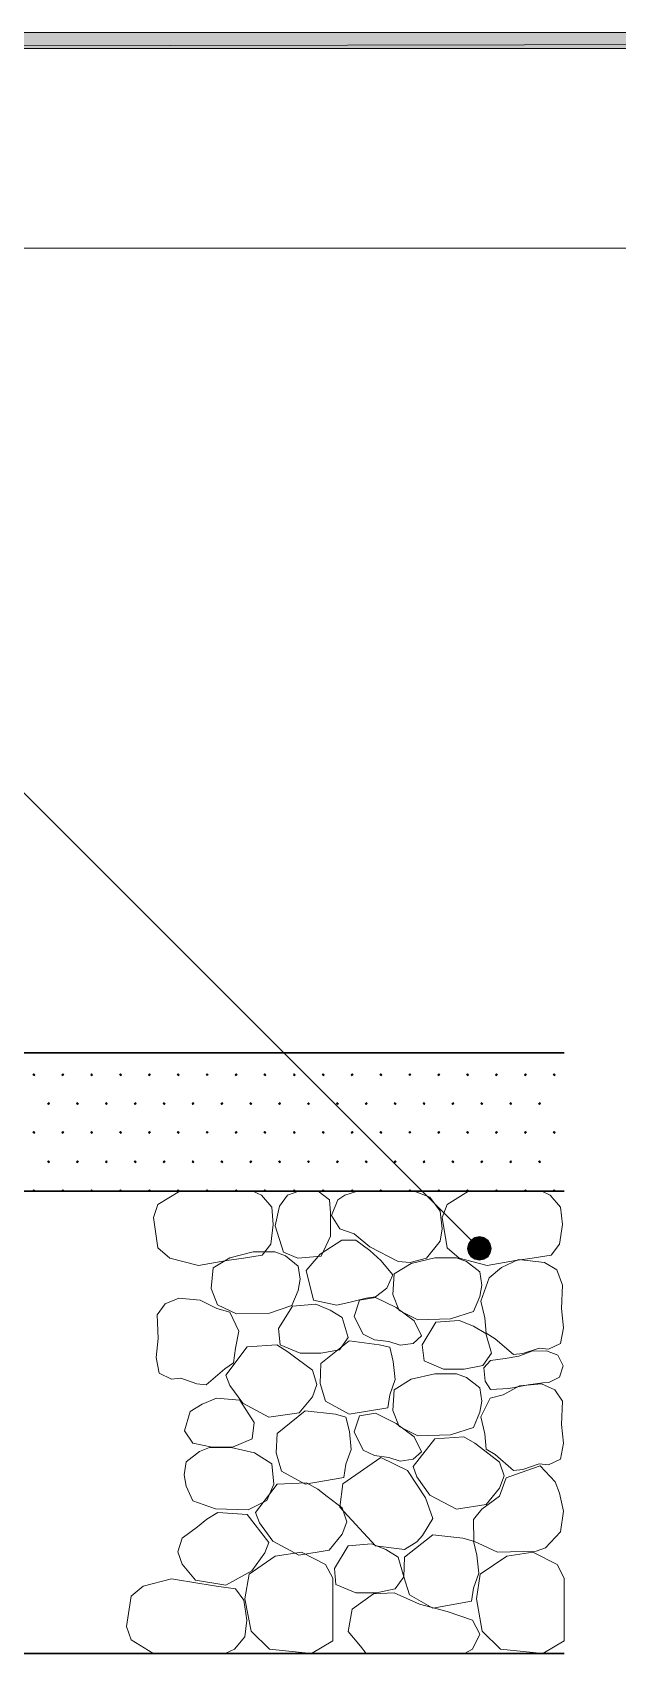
# Model space of a CAD drawing. Header units: millimetres. Extents: x 0 to 420, y 0 to 297.
# Drawn here: x 89.2 to 114.5, y 96.2 to 166.3 of the extents above; entities that cross this region are included whole.
import ezdxf

# ---------------------------------------------------------------- set-up
doc = ezdxf.new("R2010")
doc.units = ezdxf.units.MM

msp = doc.modelspace()

# ---------------------------------------------------------------- hatches: boundary and pattern name
h = msp.add_hatch(color=7)
h.paths.add_polyline_path([(394.166, 165.629), (394.166, 166.328), (26.183, 165.629), (394.166, 165.629)])
h.paths.add_polyline_path([(394.166, 166.328), (26.183, 165.629), (26.183, 166.328), (394.166, 166.328)])
for points in [[(89.302, 121.285), (89.281, 121.264), (89.26, 121.243), (89.281, 121.221), (89.302, 121.2), (89.323, 121.221), (89.345, 121.243), (89.323, 121.264), (89.302, 121.285)], [(90.551, 121.285), (90.53, 121.264), (90.509, 121.243), (90.53, 121.221), (90.551, 121.2), (90.572, 121.221), (90.593, 121.243), (90.572, 121.264), (90.551, 121.285)], [(91.8, 121.285), (91.779, 121.264), (91.758, 121.243), (91.779, 121.221), (91.8, 121.2), (91.821, 121.221), (91.842, 121.243), (91.821, 121.264), (91.8, 121.285)], [(93.049, 121.285), (93.028, 121.264), (93.006, 121.243), (93.028, 121.221), (93.049, 121.2), (93.07, 121.221), (93.091, 121.243), (93.07, 121.264), (93.049, 121.285)], [(94.298, 121.285), (94.276, 121.264), (94.255, 121.243), (94.276, 121.221), (94.298, 121.2), (94.319, 121.221), (94.34, 121.243), (94.319, 121.264), (94.298, 121.285)], [(95.546, 121.285), (95.525, 121.264), (95.504, 121.243), (95.525, 121.221), (95.546, 121.2), (95.568, 121.221), (95.589, 121.243), (95.568, 121.264), (95.546, 121.285)], [(96.795, 121.285), (96.774, 121.264), (96.753, 121.243), (96.774, 121.221), (96.795, 121.2), (96.816, 121.221), (96.837, 121.243), (96.816, 121.264), (96.795, 121.285)], [(98.044, 121.285), (98.023, 121.264), (98.002, 121.243), (98.023, 121.221), (98.044, 121.2), (98.065, 121.221), (98.086, 121.243), (98.065, 121.264), (98.044, 121.285)], [(99.293, 121.285), (99.272, 121.264), (99.251, 121.243), (99.272, 121.221), (99.293, 121.2), (99.314, 121.221), (99.335, 121.243), (99.314, 121.264), (99.293, 121.285)], [(100.563, 121.285), (100.542, 121.264), (100.521, 121.243), (100.542, 121.221), (100.563, 121.2), (100.584, 121.221), (100.605, 121.243), (100.584, 121.264), (100.563, 121.285)], [(101.812, 121.285), (101.791, 121.264), (101.769, 121.243), (101.791, 121.221), (101.812, 121.2), (101.833, 121.221), (101.854, 121.243), (101.833, 121.264), (101.812, 121.285)], [(103.061, 121.285), (103.039, 121.264), (103.018, 121.243), (103.039, 121.221), (103.061, 121.2), (103.082, 121.221), (103.103, 121.243), (103.082, 121.264), (103.061, 121.285)], [(104.309, 121.285), (104.288, 121.264), (104.267, 121.243), (104.288, 121.221), (104.309, 121.2), (104.33, 121.221), (104.352, 121.243), (104.33, 121.264), (104.309, 121.285)], [(105.558, 121.285), (105.537, 121.264), (105.516, 121.243), (105.537, 121.221), (105.558, 121.2), (105.579, 121.221), (105.601, 121.243), (105.579, 121.264), (105.558, 121.285)], [(106.807, 121.285), (106.786, 121.264), (106.765, 121.243), (106.786, 121.221), (106.807, 121.2), (106.828, 121.221), (106.849, 121.243), (106.828, 121.264), (106.807, 121.285)], [(108.056, 121.285), (108.035, 121.264), (108.013, 121.243), (108.035, 121.221), (108.056, 121.2), (108.077, 121.221), (108.098, 121.243), (108.077, 121.264), (108.056, 121.285)], [(109.305, 121.285), (109.284, 121.264), (109.262, 121.243), (109.284, 121.221), (109.305, 121.2), (109.326, 121.221), (109.347, 121.243), (109.326, 121.264), (109.305, 121.285)], [(110.554, 121.285), (110.532, 121.264), (110.511, 121.243), (110.532, 121.221), (110.554, 121.2), (110.575, 121.221), (110.596, 121.243), (110.575, 121.264), (110.554, 121.285)], [(111.802, 121.285), (111.781, 121.264), (111.76, 121.243), (111.781, 121.221), (111.802, 121.2), (111.824, 121.221), (111.845, 121.243), (111.824, 121.264), (111.802, 121.285)], [(89.937, 120.036), (89.916, 120.015), (89.895, 119.994), (89.916, 119.973), (89.937, 119.951), (89.958, 119.973), (89.979, 119.994), (89.958, 120.015), (89.937, 120.036)], [(91.186, 120.036), (91.165, 120.015), (91.144, 119.994), (91.165, 119.973), (91.186, 119.951), (91.207, 119.973), (91.228, 119.994), (91.207, 120.015), (91.186, 120.036)], [(92.435, 120.036), (92.414, 120.015), (92.393, 119.994), (92.414, 119.973), (92.435, 119.951), (92.456, 119.973), (92.477, 119.994), (92.456, 120.015), (92.435, 120.036)], [(93.684, 120.036), (93.662, 120.015), (93.641, 119.994), (93.662, 119.973), (93.684, 119.951), (93.705, 119.973), (93.726, 119.994), (93.705, 120.015), (93.684, 120.036)], [(94.933, 120.036), (94.911, 120.015), (94.89, 119.994), (94.911, 119.973), (94.933, 119.951), (94.954, 119.973), (94.975, 119.994), (94.954, 120.015), (94.933, 120.036)], [(96.181, 120.036), (96.16, 120.015), (96.139, 119.994), (96.16, 119.973), (96.181, 119.951), (96.203, 119.973), (96.224, 119.994), (96.203, 120.015), (96.181, 120.036)], [(97.43, 120.036), (97.409, 120.015), (97.388, 119.994), (97.409, 119.973), (97.43, 119.951), (97.451, 119.973), (97.473, 119.994), (97.451, 120.015), (97.43, 120.036)], [(98.679, 120.036), (98.658, 120.015), (98.637, 119.994), (98.658, 119.973), (98.679, 119.951), (98.7, 119.973), (98.721, 119.994), (98.7, 120.015), (98.679, 120.036)], [(99.928, 120.036), (99.907, 120.015), (99.886, 119.994), (99.907, 119.973), (99.928, 119.951), (99.949, 119.973), (99.97, 119.994), (99.949, 120.015), (99.928, 120.036)], [(101.177, 120.036), (101.155, 120.015), (101.134, 119.994), (101.155, 119.973), (101.177, 119.951), (101.198, 119.973), (101.219, 119.994), (101.198, 120.015), (101.177, 120.036)], [(102.426, 120.036), (102.404, 120.015), (102.383, 119.994), (102.404, 119.973), (102.426, 119.951), (102.447, 119.973), (102.468, 119.994), (102.447, 120.015), (102.426, 120.036)], [(103.674, 120.036), (103.653, 120.015), (103.632, 119.994), (103.653, 119.973), (103.674, 119.951), (103.696, 119.973), (103.717, 119.994), (103.696, 120.015), (103.674, 120.036)], [(104.923, 120.036), (104.902, 120.015), (104.881, 119.994), (104.902, 119.973), (104.923, 119.951), (104.944, 119.973), (104.966, 119.994), (104.944, 120.015), (104.923, 120.036)], [(106.172, 120.036), (106.151, 120.015), (106.13, 119.994), (106.151, 119.973), (106.172, 119.951), (106.193, 119.973), (106.214, 119.994), (106.193, 120.015), (106.172, 120.036)], [(107.421, 120.036), (107.4, 120.015), (107.379, 119.994), (107.4, 119.973), (107.421, 119.951), (107.442, 119.973), (107.463, 119.994), (107.442, 120.015), (107.421, 120.036)], [(108.67, 120.036), (108.649, 120.015), (108.627, 119.994), (108.649, 119.973), (108.67, 119.951), (108.691, 119.973), (108.712, 119.994), (108.691, 120.015), (108.67, 120.036)], [(109.919, 120.036), (109.897, 120.015), (109.876, 119.994), (109.897, 119.973), (109.919, 119.951), (109.94, 119.973), (109.961, 119.994), (109.94, 120.015), (109.919, 120.036)], [(111.167, 120.036), (111.146, 120.015), (111.125, 119.994), (111.146, 119.973), (111.167, 119.951), (111.188, 119.973), (111.21, 119.994), (111.188, 120.015), (111.167, 120.036)], [(89.302, 118.787), (89.281, 118.766), (89.26, 118.745), (89.281, 118.724), (89.302, 118.703), (89.323, 118.724), (89.345, 118.745), (89.323, 118.766), (89.302, 118.787)], [(90.551, 118.787), (90.53, 118.766), (90.509, 118.745), (90.53, 118.724), (90.551, 118.703), (90.572, 118.724), (90.593, 118.745), (90.572, 118.766), (90.551, 118.787)], [(91.8, 118.787), (91.779, 118.766), (91.758, 118.745), (91.779, 118.724), (91.8, 118.703), (91.821, 118.724), (91.842, 118.745), (91.821, 118.766), (91.8, 118.787)], [(93.049, 118.787), (93.028, 118.766), (93.006, 118.745), (93.028, 118.724), (93.049, 118.703), (93.07, 118.724), (93.091, 118.745), (93.07, 118.766), (93.049, 118.787)], [(94.298, 118.787), (94.276, 118.766), (94.255, 118.745), (94.276, 118.724), (94.298, 118.703), (94.319, 118.724), (94.34, 118.745), (94.319, 118.766), (94.298, 118.787)], [(95.546, 118.787), (95.525, 118.766), (95.504, 118.745), (95.525, 118.724), (95.546, 118.703), (95.568, 118.724), (95.589, 118.745), (95.568, 118.766), (95.546, 118.787)], [(96.795, 118.787), (96.774, 118.766), (96.753, 118.745), (96.774, 118.724), (96.795, 118.703), (96.816, 118.724), (96.837, 118.745), (96.816, 118.766), (96.795, 118.787)], [(98.044, 118.787), (98.023, 118.766), (98.002, 118.745), (98.023, 118.724), (98.044, 118.703), (98.065, 118.724), (98.086, 118.745), (98.065, 118.766), (98.044, 118.787)], [(99.293, 118.787), (99.272, 118.766), (99.251, 118.745), (99.272, 118.724), (99.293, 118.703), (99.314, 118.724), (99.335, 118.745), (99.314, 118.766), (99.293, 118.787)], [(100.563, 118.787), (100.542, 118.766), (100.521, 118.745), (100.542, 118.724), (100.563, 118.703), (100.584, 118.724), (100.605, 118.745), (100.584, 118.766), (100.563, 118.787)], [(101.812, 118.787), (101.791, 118.766), (101.769, 118.745), (101.791, 118.724), (101.812, 118.703), (101.833, 118.724), (101.854, 118.745), (101.833, 118.766), (101.812, 118.787)], [(103.061, 118.787), (103.039, 118.766), (103.018, 118.745), (103.039, 118.724), (103.061, 118.703), (103.082, 118.724), (103.103, 118.745), (103.082, 118.766), (103.061, 118.787)], [(104.309, 118.787), (104.288, 118.766), (104.267, 118.745), (104.288, 118.724), (104.309, 118.703), (104.33, 118.724), (104.352, 118.745), (104.33, 118.766), (104.309, 118.787)], [(105.558, 118.787), (105.537, 118.766), (105.516, 118.745), (105.537, 118.724), (105.558, 118.703), (105.579, 118.724), (105.601, 118.745), (105.579, 118.766), (105.558, 118.787)], [(106.807, 118.787), (106.786, 118.766), (106.765, 118.745), (106.786, 118.724), (106.807, 118.703), (106.828, 118.724), (106.849, 118.745), (106.828, 118.766), (106.807, 118.787)], [(108.056, 118.787), (108.035, 118.766), (108.013, 118.745), (108.035, 118.724), (108.056, 118.703), (108.077, 118.724), (108.098, 118.745), (108.077, 118.766), (108.056, 118.787)], [(109.305, 118.787), (109.284, 118.766), (109.262, 118.745), (109.284, 118.724), (109.305, 118.703), (109.326, 118.724), (109.347, 118.745), (109.326, 118.766), (109.305, 118.787)], [(110.554, 118.787), (110.532, 118.766), (110.511, 118.745), (110.532, 118.724), (110.554, 118.703), (110.575, 118.724), (110.596, 118.745), (110.575, 118.766), (110.554, 118.787)], [(111.802, 118.787), (111.781, 118.766), (111.76, 118.745), (111.781, 118.724), (111.802, 118.703), (111.824, 118.724), (111.845, 118.745), (111.824, 118.766), (111.802, 118.787)], [(89.937, 117.517), (89.916, 117.496), (89.895, 117.475), (89.916, 117.454), (89.937, 117.433), (89.958, 117.454), (89.979, 117.475), (89.958, 117.496), (89.937, 117.517)], [(91.186, 117.517), (91.165, 117.496), (91.144, 117.475), (91.165, 117.454), (91.186, 117.433), (91.207, 117.454), (91.228, 117.475), (91.207, 117.496), (91.186, 117.517)], [(92.435, 117.517), (92.414, 117.496), (92.393, 117.475), (92.414, 117.454), (92.435, 117.433), (92.456, 117.454), (92.477, 117.475), (92.456, 117.496), (92.435, 117.517)], [(93.684, 117.517), (93.662, 117.496), (93.641, 117.475), (93.662, 117.454), (93.684, 117.433), (93.705, 117.454), (93.726, 117.475), (93.705, 117.496), (93.684, 117.517)], [(94.933, 117.517), (94.911, 117.496), (94.89, 117.475), (94.911, 117.454), (94.933, 117.433), (94.954, 117.454), (94.975, 117.475), (94.954, 117.496), (94.933, 117.517)], [(96.181, 117.517), (96.16, 117.496), (96.139, 117.475), (96.16, 117.454), (96.181, 117.433), (96.203, 117.454), (96.224, 117.475), (96.203, 117.496), (96.181, 117.517)], [(97.43, 117.517), (97.409, 117.496), (97.388, 117.475), (97.409, 117.454), (97.43, 117.433), (97.451, 117.454), (97.473, 117.475), (97.451, 117.496), (97.43, 117.517)], [(98.679, 117.517), (98.658, 117.496), (98.637, 117.475), (98.658, 117.454), (98.679, 117.433), (98.7, 117.454), (98.721, 117.475), (98.7, 117.496), (98.679, 117.517)], [(99.928, 117.517), (99.907, 117.496), (99.886, 117.475), (99.907, 117.454), (99.928, 117.433), (99.949, 117.454), (99.97, 117.475), (99.949, 117.496), (99.928, 117.517)], [(101.177, 117.517), (101.155, 117.496), (101.134, 117.475), (101.155, 117.454), (101.177, 117.433), (101.198, 117.454), (101.219, 117.475), (101.198, 117.496), (101.177, 117.517)], [(102.426, 117.517), (102.404, 117.496), (102.383, 117.475), (102.404, 117.454), (102.426, 117.433), (102.447, 117.454), (102.468, 117.475), (102.447, 117.496), (102.426, 117.517)], [(103.674, 117.517), (103.653, 117.496), (103.632, 117.475), (103.653, 117.454), (103.674, 117.433), (103.696, 117.454), (103.717, 117.475), (103.696, 117.496), (103.674, 117.517)], [(104.923, 117.517), (104.902, 117.496), (104.881, 117.475), (104.902, 117.454), (104.923, 117.433), (104.944, 117.454), (104.966, 117.475), (104.944, 117.496), (104.923, 117.517)], [(106.172, 117.517), (106.151, 117.496), (106.13, 117.475), (106.151, 117.454), (106.172, 117.433), (106.193, 117.454), (106.214, 117.475), (106.193, 117.496), (106.172, 117.517)], [(107.421, 117.517), (107.4, 117.496), (107.379, 117.475), (107.4, 117.454), (107.421, 117.433), (107.442, 117.454), (107.463, 117.475), (107.442, 117.496), (107.421, 117.517)], [(108.67, 117.517), (108.649, 117.496), (108.627, 117.475), (108.649, 117.454), (108.67, 117.433), (108.691, 117.454), (108.712, 117.475), (108.691, 117.496), (108.67, 117.517)], [(109.919, 117.517), (109.897, 117.496), (109.876, 117.475), (109.897, 117.454), (109.919, 117.433), (109.94, 117.454), (109.961, 117.475), (109.94, 117.496), (109.919, 117.517)], [(111.167, 117.517), (111.146, 117.496), (111.125, 117.475), (111.146, 117.454), (111.167, 117.433), (111.188, 117.454), (111.21, 117.475), (111.188, 117.496), (111.167, 117.517)], [(89.302, 116.268), (89.281, 116.247), (89.26, 116.226), (89.281, 116.205), (89.302, 116.184), (89.323, 116.205), (89.345, 116.226), (89.323, 116.247), (89.302, 116.268)], [(90.551, 116.268), (90.53, 116.247), (90.509, 116.226), (90.53, 116.205), (90.551, 116.184), (90.572, 116.205), (90.593, 116.226), (90.572, 116.247), (90.551, 116.268)], [(91.8, 116.268), (91.779, 116.247), (91.758, 116.226), (91.779, 116.205), (91.8, 116.184), (91.821, 116.205), (91.842, 116.226), (91.821, 116.247), (91.8, 116.268)], [(93.049, 116.268), (93.028, 116.247), (93.006, 116.226), (93.028, 116.205), (93.049, 116.184), (93.07, 116.205), (93.091, 116.226), (93.07, 116.247), (93.049, 116.268)], [(94.298, 116.268), (94.276, 116.247), (94.255, 116.226), (94.276, 116.205), (94.298, 116.184), (94.319, 116.205), (94.34, 116.226), (94.319, 116.247), (94.298, 116.268)], [(95.546, 116.268), (95.525, 116.247), (95.504, 116.226), (95.525, 116.205), (95.546, 116.184), (95.568, 116.205), (95.589, 116.226), (95.568, 116.247), (95.546, 116.268)], [(96.795, 116.268), (96.774, 116.247), (96.753, 116.226), (96.774, 116.205), (96.795, 116.184), (96.816, 116.205), (96.837, 116.226), (96.816, 116.247), (96.795, 116.268)], [(98.044, 116.268), (98.023, 116.247), (98.002, 116.226), (98.023, 116.205), (98.044, 116.184), (98.065, 116.205), (98.086, 116.226), (98.065, 116.247), (98.044, 116.268)], [(99.293, 116.268), (99.272, 116.247), (99.251, 116.226), (99.272, 116.205), (99.293, 116.184), (99.314, 116.205), (99.335, 116.226), (99.314, 116.247), (99.293, 116.268)], [(100.563, 116.268), (100.542, 116.247), (100.521, 116.226), (100.542, 116.205), (100.563, 116.184), (100.584, 116.205), (100.605, 116.226), (100.584, 116.247), (100.563, 116.268)], [(101.812, 116.268), (101.791, 116.247), (101.769, 116.226), (101.791, 116.205), (101.812, 116.184), (101.833, 116.205), (101.854, 116.226), (101.833, 116.247), (101.812, 116.268)], [(103.061, 116.268), (103.039, 116.247), (103.018, 116.226), (103.039, 116.205), (103.061, 116.184), (103.082, 116.205), (103.103, 116.226), (103.082, 116.247), (103.061, 116.268)], [(104.309, 116.268), (104.288, 116.247), (104.267, 116.226), (104.288, 116.205), (104.309, 116.184), (104.33, 116.205), (104.352, 116.226), (104.33, 116.247), (104.309, 116.268)], [(105.558, 116.268), (105.537, 116.247), (105.516, 116.226), (105.537, 116.205), (105.558, 116.184), (105.579, 116.205), (105.601, 116.226), (105.579, 116.247), (105.558, 116.268)], [(106.807, 116.268), (106.786, 116.247), (106.765, 116.226), (106.786, 116.205), (106.807, 116.184), (106.828, 116.205), (106.849, 116.226), (106.828, 116.247), (106.807, 116.268)], [(108.056, 116.268), (108.035, 116.247), (108.013, 116.226), (108.035, 116.205), (108.056, 116.184), (108.077, 116.205), (108.098, 116.226), (108.077, 116.247), (108.056, 116.268)], [(109.305, 116.268), (109.284, 116.247), (109.262, 116.226), (109.284, 116.205), (109.305, 116.184), (109.326, 116.205), (109.347, 116.226), (109.326, 116.247), (109.305, 116.268)], [(110.554, 116.268), (110.532, 116.247), (110.511, 116.226), (110.532, 116.205), (110.554, 116.184), (110.575, 116.205), (110.596, 116.226), (110.575, 116.247), (110.554, 116.268)], [(111.802, 116.268), (111.781, 116.247), (111.76, 116.226), (111.781, 116.205), (111.802, 116.184), (111.824, 116.205), (111.845, 116.226), (111.824, 116.247), (111.802, 116.268)], [(108.373, 113.263), (108.564, 113.221), (108.564, 113.729), (108.373, 113.263)]]:
    msp.add_hatch(color=7).paths.add_polyline_path(points)
h = msp.add_hatch(color=7)
h.paths.add_polyline_path([(108.373, 114.194), (108.204, 114.088), (108.564, 113.729), (108.373, 114.194)])
h.paths.add_polyline_path([(108.204, 114.088), (108.564, 113.729), (108.098, 113.919), (108.204, 114.088)])
h.paths.add_polyline_path([(108.564, 113.729), (108.098, 113.919), (108.056, 113.729), (108.564, 113.729)])
h = msp.add_hatch(color=7)
h.paths.add_polyline_path([(108.056, 113.729), (108.098, 113.538), (108.564, 113.729), (108.056, 113.729)])
h.paths.add_polyline_path([(108.098, 113.538), (108.564, 113.729), (108.204, 113.369), (108.098, 113.538)])
h.paths.add_polyline_path([(108.564, 113.729), (108.204, 113.369), (108.373, 113.263), (108.564, 113.729)])
h = msp.add_hatch(color=7)
h.paths.add_polyline_path([(108.924, 114.088), (108.754, 114.194), (108.564, 113.729), (108.924, 114.088)])
h.paths.add_polyline_path([(108.754, 114.194), (108.564, 113.729), (108.564, 114.237), (108.754, 114.194)])
h.paths.add_polyline_path([(108.564, 113.729), (108.564, 114.237), (108.373, 114.194), (108.564, 113.729)])
h = msp.add_hatch(color=7)
h.paths.add_polyline_path([(109.029, 113.538), (109.072, 113.729), (108.564, 113.729), (109.029, 113.538)])
h.paths.add_polyline_path([(109.072, 113.729), (108.564, 113.729), (109.029, 113.919), (109.072, 113.729)])
h.paths.add_polyline_path([(108.564, 113.729), (109.029, 113.919), (108.924, 114.088), (108.564, 113.729)])
h = msp.add_hatch(color=7)
h.paths.add_polyline_path([(108.564, 113.221), (108.754, 113.263), (108.564, 113.729), (108.564, 113.221)])
h.paths.add_polyline_path([(108.754, 113.263), (108.564, 113.729), (108.924, 113.369), (108.754, 113.263)])
h.paths.add_polyline_path([(108.564, 113.729), (108.924, 113.369), (109.029, 113.538), (108.564, 113.729)])

# ---------------------------------------------------------------- linework, layer by layer
at = {"lineweight": 0}
for points in [[(394.166, 165.629), (394.166, 166.328), (26.183, 165.629)], [(394.166, 166.328), (26.183, 165.629), (26.183, 166.328)], [(89.302, 121.285), (89.281, 121.264), (89.26, 121.243), (89.281, 121.221), (89.302, 121.2), (89.323, 121.221), (89.345, 121.243), (89.323, 121.264)], [(90.551, 121.285), (90.53, 121.264), (90.509, 121.243), (90.53, 121.221), (90.551, 121.2), (90.572, 121.221), (90.593, 121.243), (90.572, 121.264)], [(91.8, 121.285), (91.779, 121.264), (91.758, 121.243), (91.779, 121.221), (91.8, 121.2), (91.821, 121.221), (91.842, 121.243), (91.821, 121.264)], [(93.049, 121.285), (93.028, 121.264), (93.006, 121.243), (93.028, 121.221), (93.049, 121.2), (93.07, 121.221), (93.091, 121.243), (93.07, 121.264)], [(94.298, 121.285), (94.276, 121.264), (94.255, 121.243), (94.276, 121.221), (94.298, 121.2), (94.319, 121.221), (94.34, 121.243), (94.319, 121.264)], [(95.546, 121.285), (95.525, 121.264), (95.504, 121.243), (95.525, 121.221), (95.546, 121.2), (95.568, 121.221), (95.589, 121.243), (95.568, 121.264)], [(96.795, 121.285), (96.774, 121.264), (96.753, 121.243), (96.774, 121.221), (96.795, 121.2), (96.816, 121.221), (96.837, 121.243), (96.816, 121.264)], [(98.044, 121.285), (98.023, 121.264), (98.002, 121.243), (98.023, 121.221), (98.044, 121.2), (98.065, 121.221), (98.086, 121.243), (98.065, 121.264)], [(99.293, 121.285), (99.272, 121.264), (99.251, 121.243), (99.272, 121.221), (99.293, 121.2), (99.314, 121.221), (99.335, 121.243), (99.314, 121.264)], [(100.563, 121.285), (100.542, 121.264), (100.521, 121.243), (100.542, 121.221), (100.563, 121.2), (100.584, 121.221), (100.605, 121.243), (100.584, 121.264)], [(101.812, 121.285), (101.791, 121.264), (101.769, 121.243), (101.791, 121.221), (101.812, 121.2), (101.833, 121.221), (101.854, 121.243), (101.833, 121.264)], [(103.061, 121.285), (103.039, 121.264), (103.018, 121.243), (103.039, 121.221), (103.061, 121.2), (103.082, 121.221), (103.103, 121.243), (103.082, 121.264)], [(104.309, 121.285), (104.288, 121.264), (104.267, 121.243), (104.288, 121.221), (104.309, 121.2), (104.33, 121.221), (104.352, 121.243), (104.33, 121.264)], [(105.558, 121.285), (105.537, 121.264), (105.516, 121.243), (105.537, 121.221), (105.558, 121.2), (105.579, 121.221), (105.601, 121.243), (105.579, 121.264)], [(106.807, 121.285), (106.786, 121.264), (106.765, 121.243), (106.786, 121.221), (106.807, 121.2), (106.828, 121.221), (106.849, 121.243), (106.828, 121.264)], [(108.056, 121.285), (108.035, 121.264), (108.013, 121.243), (108.035, 121.221), (108.056, 121.2), (108.077, 121.221), (108.098, 121.243), (108.077, 121.264)], [(109.305, 121.285), (109.284, 121.264), (109.262, 121.243), (109.284, 121.221), (109.305, 121.2), (109.326, 121.221), (109.347, 121.243), (109.326, 121.264)], [(110.554, 121.285), (110.532, 121.264), (110.511, 121.243), (110.532, 121.221), (110.554, 121.2), (110.575, 121.221), (110.596, 121.243), (110.575, 121.264)], [(111.802, 121.285), (111.781, 121.264), (111.76, 121.243), (111.781, 121.221), (111.802, 121.2), (111.824, 121.221), (111.845, 121.243), (111.824, 121.264)], [(89.937, 120.036), (89.916, 120.015), (89.895, 119.994), (89.916, 119.973), (89.937, 119.951), (89.958, 119.973), (89.979, 119.994), (89.958, 120.015)], [(91.186, 120.036), (91.165, 120.015), (91.144, 119.994), (91.165, 119.973), (91.186, 119.951), (91.207, 119.973), (91.228, 119.994), (91.207, 120.015)], [(92.435, 120.036), (92.414, 120.015), (92.393, 119.994), (92.414, 119.973), (92.435, 119.951), (92.456, 119.973), (92.477, 119.994), (92.456, 120.015)], [(93.684, 120.036), (93.662, 120.015), (93.641, 119.994), (93.662, 119.973), (93.684, 119.951), (93.705, 119.973), (93.726, 119.994), (93.705, 120.015)], [(94.933, 120.036), (94.911, 120.015), (94.89, 119.994), (94.911, 119.973), (94.933, 119.951), (94.954, 119.973), (94.975, 119.994), (94.954, 120.015)], [(96.181, 120.036), (96.16, 120.015), (96.139, 119.994), (96.16, 119.973), (96.181, 119.951), (96.203, 119.973), (96.224, 119.994), (96.203, 120.015)], [(97.43, 120.036), (97.409, 120.015), (97.388, 119.994), (97.409, 119.973), (97.43, 119.951), (97.451, 119.973), (97.473, 119.994), (97.451, 120.015)], [(98.679, 120.036), (98.658, 120.015), (98.637, 119.994), (98.658, 119.973), (98.679, 119.951), (98.7, 119.973), (98.721, 119.994), (98.7, 120.015)], [(99.928, 120.036), (99.907, 120.015), (99.886, 119.994), (99.907, 119.973), (99.928, 119.951), (99.949, 119.973), (99.97, 119.994), (99.949, 120.015)], [(101.177, 120.036), (101.155, 120.015), (101.134, 119.994), (101.155, 119.973), (101.177, 119.951), (101.198, 119.973), (101.219, 119.994), (101.198, 120.015)], [(102.426, 120.036), (102.404, 120.015), (102.383, 119.994), (102.404, 119.973), (102.426, 119.951), (102.447, 119.973), (102.468, 119.994), (102.447, 120.015)], [(103.674, 120.036), (103.653, 120.015), (103.632, 119.994), (103.653, 119.973), (103.674, 119.951), (103.696, 119.973), (103.717, 119.994), (103.696, 120.015)], [(104.923, 120.036), (104.902, 120.015), (104.881, 119.994), (104.902, 119.973), (104.923, 119.951), (104.944, 119.973), (104.966, 119.994), (104.944, 120.015)], [(106.172, 120.036), (106.151, 120.015), (106.13, 119.994), (106.151, 119.973), (106.172, 119.951), (106.193, 119.973), (106.214, 119.994), (106.193, 120.015)], [(107.421, 120.036), (107.4, 120.015), (107.379, 119.994), (107.4, 119.973), (107.421, 119.951), (107.442, 119.973), (107.463, 119.994), (107.442, 120.015)], [(108.67, 120.036), (108.649, 120.015), (108.627, 119.994), (108.649, 119.973), (108.67, 119.951), (108.691, 119.973), (108.712, 119.994), (108.691, 120.015)], [(109.919, 120.036), (109.897, 120.015), (109.876, 119.994), (109.897, 119.973), (109.919, 119.951), (109.94, 119.973), (109.961, 119.994), (109.94, 120.015)], [(111.167, 120.036), (111.146, 120.015), (111.125, 119.994), (111.146, 119.973), (111.167, 119.951), (111.188, 119.973), (111.21, 119.994), (111.188, 120.015)], [(89.302, 118.787), (89.281, 118.766), (89.26, 118.745), (89.281, 118.724), (89.302, 118.703), (89.323, 118.724), (89.345, 118.745), (89.323, 118.766)], [(90.551, 118.787), (90.53, 118.766), (90.509, 118.745), (90.53, 118.724), (90.551, 118.703), (90.572, 118.724), (90.593, 118.745), (90.572, 118.766)], [(91.8, 118.787), (91.779, 118.766), (91.758, 118.745), (91.779, 118.724), (91.8, 118.703), (91.821, 118.724), (91.842, 118.745), (91.821, 118.766)], [(93.049, 118.787), (93.028, 118.766), (93.006, 118.745), (93.028, 118.724), (93.049, 118.703), (93.07, 118.724), (93.091, 118.745), (93.07, 118.766)], [(94.298, 118.787), (94.276, 118.766), (94.255, 118.745), (94.276, 118.724), (94.298, 118.703), (94.319, 118.724), (94.34, 118.745), (94.319, 118.766)], [(95.546, 118.787), (95.525, 118.766), (95.504, 118.745), (95.525, 118.724), (95.546, 118.703), (95.568, 118.724), (95.589, 118.745), (95.568, 118.766)], [(96.795, 118.787), (96.774, 118.766), (96.753, 118.745), (96.774, 118.724), (96.795, 118.703), (96.816, 118.724), (96.837, 118.745), (96.816, 118.766)], [(98.044, 118.787), (98.023, 118.766), (98.002, 118.745), (98.023, 118.724), (98.044, 118.703), (98.065, 118.724), (98.086, 118.745), (98.065, 118.766)], [(99.293, 118.787), (99.272, 118.766), (99.251, 118.745), (99.272, 118.724), (99.293, 118.703), (99.314, 118.724), (99.335, 118.745), (99.314, 118.766)], [(100.563, 118.787), (100.542, 118.766), (100.521, 118.745), (100.542, 118.724), (100.563, 118.703), (100.584, 118.724), (100.605, 118.745), (100.584, 118.766)], [(101.812, 118.787), (101.791, 118.766), (101.769, 118.745), (101.791, 118.724), (101.812, 118.703), (101.833, 118.724), (101.854, 118.745), (101.833, 118.766)], [(103.061, 118.787), (103.039, 118.766), (103.018, 118.745), (103.039, 118.724), (103.061, 118.703), (103.082, 118.724), (103.103, 118.745), (103.082, 118.766)], [(104.309, 118.787), (104.288, 118.766), (104.267, 118.745), (104.288, 118.724), (104.309, 118.703), (104.33, 118.724), (104.352, 118.745), (104.33, 118.766)], [(105.558, 118.787), (105.537, 118.766), (105.516, 118.745), (105.537, 118.724), (105.558, 118.703), (105.579, 118.724), (105.601, 118.745), (105.579, 118.766)], [(106.807, 118.787), (106.786, 118.766), (106.765, 118.745), (106.786, 118.724), (106.807, 118.703), (106.828, 118.724), (106.849, 118.745), (106.828, 118.766)], [(108.056, 118.787), (108.035, 118.766), (108.013, 118.745), (108.035, 118.724), (108.056, 118.703), (108.077, 118.724), (108.098, 118.745), (108.077, 118.766)], [(109.305, 118.787), (109.284, 118.766), (109.262, 118.745), (109.284, 118.724), (109.305, 118.703), (109.326, 118.724), (109.347, 118.745), (109.326, 118.766)], [(110.554, 118.787), (110.532, 118.766), (110.511, 118.745), (110.532, 118.724), (110.554, 118.703), (110.575, 118.724), (110.596, 118.745), (110.575, 118.766)], [(111.802, 118.787), (111.781, 118.766), (111.76, 118.745), (111.781, 118.724), (111.802, 118.703), (111.824, 118.724), (111.845, 118.745), (111.824, 118.766)], [(89.937, 117.517), (89.916, 117.496), (89.895, 117.475), (89.916, 117.454), (89.937, 117.433), (89.958, 117.454), (89.979, 117.475), (89.958, 117.496)], [(91.186, 117.517), (91.165, 117.496), (91.144, 117.475), (91.165, 117.454), (91.186, 117.433), (91.207, 117.454), (91.228, 117.475), (91.207, 117.496)], [(92.435, 117.517), (92.414, 117.496), (92.393, 117.475), (92.414, 117.454), (92.435, 117.433), (92.456, 117.454), (92.477, 117.475), (92.456, 117.496)], [(93.684, 117.517), (93.662, 117.496), (93.641, 117.475), (93.662, 117.454), (93.684, 117.433), (93.705, 117.454), (93.726, 117.475), (93.705, 117.496)], [(94.933, 117.517), (94.911, 117.496), (94.89, 117.475), (94.911, 117.454), (94.933, 117.433), (94.954, 117.454), (94.975, 117.475), (94.954, 117.496)], [(96.181, 117.517), (96.16, 117.496), (96.139, 117.475), (96.16, 117.454), (96.181, 117.433), (96.203, 117.454), (96.224, 117.475), (96.203, 117.496)], [(97.43, 117.517), (97.409, 117.496), (97.388, 117.475), (97.409, 117.454), (97.43, 117.433), (97.451, 117.454), (97.473, 117.475), (97.451, 117.496)], [(98.679, 117.517), (98.658, 117.496), (98.637, 117.475), (98.658, 117.454), (98.679, 117.433), (98.7, 117.454), (98.721, 117.475), (98.7, 117.496)], [(99.928, 117.517), (99.907, 117.496), (99.886, 117.475), (99.907, 117.454), (99.928, 117.433), (99.949, 117.454), (99.97, 117.475), (99.949, 117.496)], [(101.177, 117.517), (101.155, 117.496), (101.134, 117.475), (101.155, 117.454), (101.177, 117.433), (101.198, 117.454), (101.219, 117.475), (101.198, 117.496)], [(102.426, 117.517), (102.404, 117.496), (102.383, 117.475), (102.404, 117.454), (102.426, 117.433), (102.447, 117.454), (102.468, 117.475), (102.447, 117.496)], [(103.674, 117.517), (103.653, 117.496), (103.632, 117.475), (103.653, 117.454), (103.674, 117.433), (103.696, 117.454), (103.717, 117.475), (103.696, 117.496)], [(104.923, 117.517), (104.902, 117.496), (104.881, 117.475), (104.902, 117.454), (104.923, 117.433), (104.944, 117.454), (104.966, 117.475), (104.944, 117.496)], [(106.172, 117.517), (106.151, 117.496), (106.13, 117.475), (106.151, 117.454), (106.172, 117.433), (106.193, 117.454), (106.214, 117.475), (106.193, 117.496)], [(107.421, 117.517), (107.4, 117.496), (107.379, 117.475), (107.4, 117.454), (107.421, 117.433), (107.442, 117.454), (107.463, 117.475), (107.442, 117.496)], [(108.67, 117.517), (108.649, 117.496), (108.627, 117.475), (108.649, 117.454), (108.67, 117.433), (108.691, 117.454), (108.712, 117.475), (108.691, 117.496)], [(109.919, 117.517), (109.897, 117.496), (109.876, 117.475), (109.897, 117.454), (109.919, 117.433), (109.94, 117.454), (109.961, 117.475), (109.94, 117.496)], [(111.167, 117.517), (111.146, 117.496), (111.125, 117.475), (111.146, 117.454), (111.167, 117.433), (111.188, 117.454), (111.21, 117.475), (111.188, 117.496)], [(89.302, 116.268), (89.281, 116.247), (89.26, 116.226), (89.281, 116.205), (89.302, 116.184), (89.323, 116.205), (89.345, 116.226), (89.323, 116.247)], [(90.551, 116.268), (90.53, 116.247), (90.509, 116.226), (90.53, 116.205), (90.551, 116.184), (90.572, 116.205), (90.593, 116.226), (90.572, 116.247)], [(91.8, 116.268), (91.779, 116.247), (91.758, 116.226), (91.779, 116.205), (91.8, 116.184), (91.821, 116.205), (91.842, 116.226), (91.821, 116.247)], [(93.049, 116.268), (93.028, 116.247), (93.006, 116.226), (93.028, 116.205), (93.049, 116.184), (93.07, 116.205), (93.091, 116.226), (93.07, 116.247)], [(94.298, 116.268), (94.276, 116.247), (94.255, 116.226), (94.276, 116.205), (94.298, 116.184), (94.319, 116.205), (94.34, 116.226), (94.319, 116.247)], [(95.546, 116.268), (95.525, 116.247), (95.504, 116.226), (95.525, 116.205), (95.546, 116.184), (95.568, 116.205), (95.589, 116.226), (95.568, 116.247)], [(96.795, 116.268), (96.774, 116.247), (96.753, 116.226), (96.774, 116.205), (96.795, 116.184), (96.816, 116.205), (96.837, 116.226), (96.816, 116.247)], [(98.044, 116.268), (98.023, 116.247), (98.002, 116.226), (98.023, 116.205), (98.044, 116.184), (98.065, 116.205), (98.086, 116.226), (98.065, 116.247)], [(99.293, 116.268), (99.272, 116.247), (99.251, 116.226), (99.272, 116.205), (99.293, 116.184), (99.314, 116.205), (99.335, 116.226), (99.314, 116.247)], [(100.563, 116.268), (100.542, 116.247), (100.521, 116.226), (100.542, 116.205), (100.563, 116.184), (100.584, 116.205), (100.605, 116.226), (100.584, 116.247)], [(101.812, 116.268), (101.791, 116.247), (101.769, 116.226), (101.791, 116.205), (101.812, 116.184), (101.833, 116.205), (101.854, 116.226), (101.833, 116.247)], [(103.061, 116.268), (103.039, 116.247), (103.018, 116.226), (103.039, 116.205), (103.061, 116.184), (103.082, 116.205), (103.103, 116.226), (103.082, 116.247)], [(104.309, 116.268), (104.288, 116.247), (104.267, 116.226), (104.288, 116.205), (104.309, 116.184), (104.33, 116.205), (104.352, 116.226), (104.33, 116.247)], [(105.558, 116.268), (105.537, 116.247), (105.516, 116.226), (105.537, 116.205), (105.558, 116.184), (105.579, 116.205), (105.601, 116.226), (105.579, 116.247)], [(106.807, 116.268), (106.786, 116.247), (106.765, 116.226), (106.786, 116.205), (106.807, 116.184), (106.828, 116.205), (106.849, 116.226), (106.828, 116.247)], [(108.056, 116.268), (108.035, 116.247), (108.013, 116.226), (108.035, 116.205), (108.056, 116.184), (108.077, 116.205), (108.098, 116.226), (108.077, 116.247)], [(109.305, 116.268), (109.284, 116.247), (109.262, 116.226), (109.284, 116.205), (109.305, 116.184), (109.326, 116.205), (109.347, 116.226), (109.326, 116.247)], [(110.554, 116.268), (110.532, 116.247), (110.511, 116.226), (110.532, 116.205), (110.554, 116.184), (110.575, 116.205), (110.596, 116.226), (110.575, 116.247)], [(111.802, 116.268), (111.781, 116.247), (111.76, 116.226), (111.781, 116.205), (111.802, 116.184), (111.824, 116.205), (111.845, 116.226), (111.824, 116.247)], [(108.564, 113.729), (108.098, 113.919), (108.056, 113.729)], [(108.056, 113.729), (108.098, 113.538), (108.564, 113.729)], [(108.204, 114.088), (108.564, 113.729), (108.098, 113.919)], [(108.098, 113.538), (108.564, 113.729), (108.204, 113.369)], [(108.373, 114.194), (108.204, 114.088), (108.564, 113.729)], [(108.564, 113.729), (108.204, 113.369), (108.373, 113.263)], [(108.564, 113.729), (108.564, 114.237), (108.373, 114.194)], [(108.373, 113.263), (108.564, 113.221), (108.564, 113.729)], [(108.754, 114.194), (108.564, 113.729), (108.564, 114.237)], [(108.924, 114.088), (108.754, 114.194), (108.564, 113.729)], [(108.564, 113.729), (109.029, 113.919), (108.924, 114.088)], [(109.072, 113.729), (108.564, 113.729), (109.029, 113.919)], [(108.564, 113.221), (108.754, 113.263), (108.564, 113.729)], [(108.754, 113.263), (108.564, 113.729), (108.924, 113.369)], [(108.564, 113.729), (108.924, 113.369), (109.029, 113.538)], [(109.029, 113.538), (109.072, 113.729), (108.564, 113.729)]]:
    msp.add_lwpolyline(points, close=True, dxfattribs=at)
at = {"lineweight": 13}
for points in [[(394.166, 156.993), (26.183, 156.993)], [(108.564, 113.729), (79.714, 142.579)], [(95.61, 116.205), (94.657, 115.634), (94.467, 115.062), (94.657, 113.75), (95.187, 113.305), (96.414, 112.988), (97.642, 113.199), (98.362, 113.305), (99.166, 113.432), (99.547, 113.919), (99.653, 114.766), (99.589, 115.506), (99.145, 116.036), (98.764, 116.205)], [(101.6, 116.205), (102.087, 115.824), (102.129, 115.274), (102.129, 114.258), (101.727, 113.39), (100.711, 113.305), (100.097, 113.559), (99.737, 114.702), (99.928, 115.549), (100.267, 116.036), (100.753, 116.205)], [(105.749, 116.205), (106.426, 115.951), (106.871, 115.337), (106.955, 114.575), (106.871, 114.046), (106.278, 113.305), (105.579, 113.115), (105.05, 113.157), (103.823, 113.792), (103.145, 114.363), (102.531, 114.575), (102.171, 115.147), (102.447, 115.824), (102.743, 116.036), (103.293, 116.205)], [(108.098, 116.205), (107.167, 115.634), (106.955, 115.062), (107.167, 113.75), (107.696, 113.305), (108.903, 112.988), (110.13, 113.199), (110.85, 113.305), (111.675, 113.432), (112.035, 113.919), (112.162, 114.766), (112.078, 115.506), (111.633, 116.036), (111.273, 116.205)], [(94.446, 96.224), (93.514, 96.795), (93.303, 97.367), (93.514, 98.679), (94.022, 99.123), (95.25, 99.441), (96.478, 99.229), (97.197, 99.123), (98.023, 98.996), (98.383, 98.51), (98.51, 97.642), (98.425, 96.922), (97.98, 96.393), (97.6, 96.224)], [(107.929, 96.202), (108.268, 96.393), (108.585, 97.049), (108.268, 97.642), (107.167, 98.023), (105.982, 98.34), (104.881, 98.827), (103.992, 98.785), (103.061, 98.129), (102.891, 97.155), (103.42, 96.52), (103.674, 96.202)]]:
    msp.add_lwpolyline(points, dxfattribs=at)
at = {"lineweight": 30}
for points in [[(44.556, 122.195), (112.226, 122.195)], [(44.556, 116.205), (112.226, 116.205)], [(44.556, 96.202), (112.226, 96.202)]]:
    msp.add_lwpolyline(points, dxfattribs=at)
at = {"lineweight": 13}
for points in [[(103.674, 111.57), (104.077, 111.633), (104.563, 112.014), (104.817, 112.586), (104.309, 113.199), (103.823, 113.644), (103.23, 114.088), (102.616, 114.088), (101.685, 113.475), (101.071, 112.776), (101.388, 111.485), (102.404, 111.273), (102.976, 111.4)], [(100.732, 111.908), (100.817, 112.395), (100.732, 112.966), (100.182, 113.411), (99.716, 113.58), (98.785, 113.58), (97.769, 113.326), (97.049, 112.882), (96.965, 111.993), (97.24, 111.294), (98.065, 110.892), (99.483, 110.934), (100.457, 111.252)], [(108.585, 111.654), (108.67, 112.141), (108.585, 112.712), (108.013, 113.157), (107.569, 113.326), (106.638, 113.326), (105.622, 113.072), (104.881, 112.628), (104.817, 111.739), (105.093, 111.04), (105.897, 110.638), (107.315, 110.68), (108.31, 110.998)], [(111.146, 109.411), (111.548, 109.368), (112.078, 109.622), (112.204, 110.3), (112.12, 111.125), (112.162, 112.141), (111.908, 112.797), (111.379, 113.115), (110.257, 113.242), (109.516, 112.903), (108.987, 112.459), (108.627, 111.443), (108.797, 110.723), (108.86, 110.067), (109.241, 109.813), (110.046, 109.135), (110.448, 109.178)], [(95.652, 108.119), (95.25, 108.077), (94.721, 108.331), (94.594, 109.008), (94.679, 109.834), (94.636, 110.85), (94.975, 111.337), (95.568, 111.57), (96.499, 111.485), (97.219, 111.125), (97.769, 110.977), (98.171, 110.151), (98.023, 109.411), (97.938, 108.775), (97.557, 108.521), (96.753, 107.823), (96.351, 107.865)], [(104.648, 109.707), (105.135, 109.537), (105.706, 109.622), (106.066, 109.94), (105.749, 110.596), (104.966, 111.167), (104.077, 111.612), (103.378, 111.485), (103.145, 110.786), (103.547, 110.024), (104.034, 109.77)], [(101.706, 109.199), (102.51, 109.347), (102.891, 109.876), (102.637, 110.744), (102.108, 111.062), (101.494, 111.315), (100.478, 111.231), (99.886, 110.257), (99.949, 109.559), (100.817, 109.199)], [(107.908, 108.5), (108.712, 108.67), (109.093, 109.199), (108.839, 110.046), (108.31, 110.363), (107.696, 110.617), (106.68, 110.532), (106.087, 109.559), (106.172, 108.86), (107.019, 108.5)], [(100.775, 106.616), (101.346, 107.315), (101.537, 107.844), (101.346, 108.458), (100.69, 108.945), (100.288, 109.262), (99.801, 109.559), (98.531, 109.474), (97.6, 108.246), (97.769, 107.802), (98.34, 107.04), (99.462, 106.426)], [(104.69, 107.4), (104.923, 108.056), (104.838, 108.839), (104.69, 109.453), (104.225, 109.559), (102.934, 109.728), (101.706, 108.754), (101.685, 107.887), (101.918, 107.125), (102.934, 106.553), (104.606, 106.828)], [(111.316, 107.908), (111.57, 107.929), (112.035, 108.162), (112.183, 108.648), (111.951, 109.114), (111.464, 109.305), (110.829, 109.284), (110.278, 109.072), (109.686, 108.966), (109.051, 108.881), (108.754, 108.564), (108.818, 107.992), (109.051, 107.632), (109.834, 107.675), (110.68, 107.823)], [(108.585, 106.638), (108.67, 107.125), (108.585, 107.696), (108.013, 108.14), (107.569, 108.31), (106.638, 108.31), (105.622, 108.077), (104.881, 107.611), (104.817, 106.722), (105.093, 106.024), (105.897, 105.622), (107.315, 105.664), (108.31, 105.981)], [(111.146, 104.415), (111.548, 104.373), (112.078, 104.606), (112.204, 105.304), (112.12, 106.109), (112.162, 107.125), (111.824, 107.611), (111.252, 107.865), (110.3, 107.781), (109.601, 107.4), (109.029, 107.252), (108.627, 106.447), (108.797, 105.706), (108.86, 105.05), (109.241, 104.817), (110.046, 104.119), (110.448, 104.161)], [(97.007, 105.135), (96.181, 105.304), (95.821, 105.833), (96.054, 106.68), (96.584, 106.997), (97.197, 107.252), (98.213, 107.167), (98.827, 106.193), (98.743, 105.495), (97.896, 105.135)], [(102.785, 104.394), (103.018, 105.029), (102.955, 105.812), (102.785, 106.426), (102.341, 106.553), (101.029, 106.701), (99.822, 105.727), (99.78, 104.881), (100.012, 104.098), (101.029, 103.526), (102.701, 103.822)], [(104.648, 104.69), (105.135, 104.521), (105.706, 104.606), (106.066, 104.923), (105.749, 105.579), (104.966, 106.151), (104.077, 106.595), (103.378, 106.489), (103.145, 105.791), (103.547, 105.008), (104.034, 104.775)], [(108.86, 102.658), (109.432, 103.357), (109.643, 103.886), (109.432, 104.479), (108.797, 104.966), (108.373, 105.304), (107.887, 105.579), (106.638, 105.495), (105.706, 104.288), (105.854, 103.844), (106.426, 103.061), (107.569, 102.447)], [(95.885, 103.441), (95.8, 103.928), (95.885, 104.5), (96.457, 104.944), (96.901, 105.114), (97.832, 105.114), (98.848, 104.881), (99.589, 104.415), (99.674, 103.526), (99.378, 102.828), (98.573, 102.425), (97.155, 102.468), (96.181, 102.806)], [(105.854, 101.029), (106.109, 101.304), (106.553, 102.045), (106.236, 102.934), (105.452, 104.119), (104.309, 104.69), (102.658, 103.547), (102.531, 102.531), (104.077, 100.859), (105.325, 100.711)], [(111.019, 100.626), (111.421, 100.775), (112.078, 101.473), (112.204, 102.362), (112.035, 103.145), (111.845, 103.632), (111.188, 104.33), (110.617, 104.119), (109.728, 103.801), (109.432, 103.018), (108.67, 102.447), (108.31, 102.002), (108.331, 101.071), (109.347, 100.584)], [(102.066, 100.669), (102.637, 101.367), (102.828, 101.896), (102.637, 102.51), (101.981, 102.997), (101.579, 103.314), (101.092, 103.59), (99.822, 103.526), (98.891, 102.298), (99.06, 101.854), (99.632, 101.071), (100.753, 100.457)], [(96.287, 99.377), (95.716, 100.076), (95.525, 100.605), (95.716, 101.198), (96.372, 101.685), (96.774, 102.023), (97.261, 102.298), (98.531, 102.214), (99.462, 101.007), (99.293, 100.563), (98.721, 99.78), (97.6, 99.166)], [(108.31, 99.039), (108.543, 99.674), (108.458, 100.457), (108.31, 101.071), (107.844, 101.198), (106.553, 101.346), (105.325, 100.372), (105.304, 99.526), (105.537, 98.743), (106.553, 98.171), (108.225, 98.467)], [(102.235, 99.462), (101.918, 100.055), (100.88, 100.584), (99.737, 100.415), (98.616, 99.631), (98.425, 98.573), (98.7, 97.176), (99.483, 96.393), (101.304, 96.202), (102.235, 96.753)], [(104.119, 98.827), (104.923, 98.996), (105.304, 99.526), (105.05, 100.372), (104.521, 100.711), (103.907, 100.944), (102.891, 100.859), (102.299, 99.886), (102.362, 99.187), (103.23, 98.827)], [(112.226, 99.462), (111.929, 100.055), (110.871, 100.584), (109.749, 100.415), (108.606, 99.631), (108.437, 98.573), (108.691, 97.176), (109.474, 96.393), (111.316, 96.202), (112.226, 96.753)]]:
    msp.add_lwpolyline(points, close=True, dxfattribs=at)

doc.saveas('drawing.dxf')
